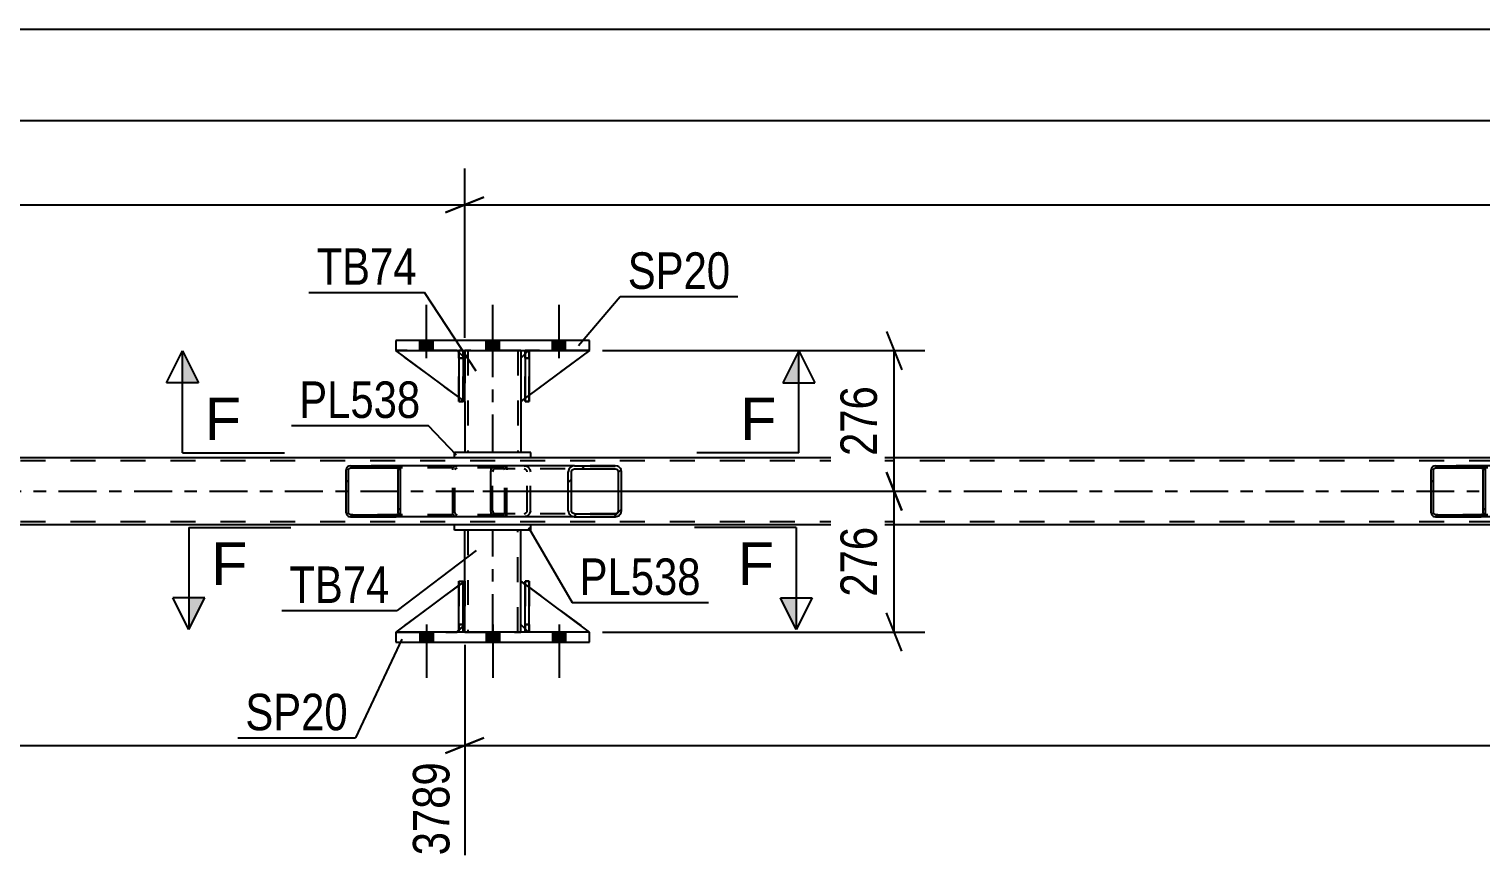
# Model space of a CAD drawing. Header units: millimetres. Extents: x 0 to 841, y 0 to 594.
# Drawn here: x 202.4 to 316.3, y 216.8 to 282.3 of the extents above; entities that cross this region are included whole.
import ezdxf

# ---------------------------------------------------------------- set-up
doc = ezdxf.new("R2010")
doc.units = ezdxf.units.MM
doc.linetypes.add('DXK_LINE_DOT2', pattern=[3.9198, 1.9599, -1.9599])
doc.linetypes.add('DXK_LINE_DOT3', pattern=[5.9187, 2.979, -0.9799, 0.9799, -0.9799])
doc.styles.add('Arial', font='ARIAL.TTF', dxfattribs={"height": 0.2})
doc.styles.add('Arial Narrow', font='ARIALN.TTF', dxfattribs={"height": 0.2})

# ---------------------------------------------------------------- blocks, each defined once
blk = doc.blocks.new('Part-814735391-2885 - 2738')
at = {"color": 7, "linetype": 'DXK_LINE_DOT2'}
for p, q in [((241.3, 256.42), (241.3, 257.02)), ((241.3, 257.02), (241.3, 257.02)), ((241.3, 257.02), (241.3, 253.02)), ((241.62, 257.02), (241.3, 257.02)), ((241.3, 253.02), (241.3, 256.42)), ((241.3, 256.42), (241.62, 256.42)), ((241.62, 256.42), (241.62, 257.02)), ((241.62, 253.02), (241.62, 257.02)), ((241.62, 256.42), (241.62, 253.02)), ((241.3, 253.02), (241.62, 253.02))]:
    blk.add_line(p, q, dxfattribs=at)
blk = doc.blocks.new('Part-814735391-2821 - 2738')
at = {"color": 2, "linetype": 'Continuous'}
for p, q in [((236.1, 238.61), (231.15, 234.94)), ((236.55, 238.94), (236.42, 238.85)), ((236.55, 235.54), (236.55, 238.94)), ((236.1, 235.1), (235.95, 234.94)), ((236.55, 235.54), (236.42, 235.42)), ((236.55, 235.54), (236.55, 235.54))]:
    blk.add_line(p, q, dxfattribs=at)
at = {"color": 7, "linetype": 'DXK_LINE_DOT2'}
for p, q in [((236.42, 238.85), (236.1, 238.61)), ((236.55, 235.54), (236.55, 238.94)), ((231.15, 234.94), (235.95, 234.94)), ((236.55, 235.54), (235.95, 234.94)), ((236.42, 235.42), (236.1, 235.1))]:
    blk.add_line(p, q, dxfattribs=at)
blk = doc.blocks.new('Part-814735391-2918 - 2738')
at = {"color": 2, "linetype": 'Continuous'}
for p, q in [((241.75, 249.02), (235.75, 249.02)), ((235.75, 248.62), (235.75, 249.02)), ((241.75, 248.62), (235.75, 248.62)), ((241.75, 248.62), (241.75, 249.02))]:
    blk.add_line(p, q, dxfattribs=at)
blk = doc.blocks.new('Part-814735391-2873 - 2738')
at = {"color": 2, "linetype": 'Continuous'}
for p, q in [((236.55, 238.94), (236.55, 242.94)), ((240.95, 238.94), (240.95, 242.94)), ((236.55, 234.94), (236.55, 235.54)), ((240.95, 234.94), (240.95, 235.54))]:
    blk.add_line(p, q, dxfattribs=at)
at = {"color": 7, "linetype": 'DXK_LINE_DOT2'}
for p, q in [((240.95, 242.94), (236.55, 242.94)), ((236.79, 242.94), (236.79, 234.94)), ((240.71, 234.94), (240.71, 242.94)), ((236.55, 235.54), (236.55, 238.94)), ((240.95, 235.54), (240.95, 238.94)), ((236.55, 234.94), (240.95, 234.94))]:
    blk.add_line(p, q, dxfattribs=at)
at = {"color": 7, "linetype": 'DXK_LINE_DOT3'}
blk.add_line((238.75, 234.94), (238.75, 242.94), dxfattribs=at)
blk = doc.blocks.new('Part-814735391-2868 - 2738')
at = {"color": 2, "linetype": 'Continuous'}
for p, q in [((241.75, 243.34), (235.75, 243.34)), ((235.75, 242.94), (235.75, 243.34)), ((241.75, 242.94), (235.75, 242.94)), ((241.75, 242.94), (241.75, 243.34))]:
    blk.add_line(p, q, dxfattribs=at)
blk = doc.blocks.new('Part-814735391-2823 - 2738')
at = {"color": 2, "linetype": 'Continuous'}
for p, q in [((241.3, 234.94), (241.3, 238.94)), ((241.3, 238.94), (241.62, 238.94)), ((241.62, 234.94), (241.62, 238.94)), ((241.3, 234.94), (241.3, 234.94)), ((241.62, 234.94), (241.3, 234.94))]:
    blk.add_line(p, q, dxfattribs=at)
at = {"color": 7, "linetype": 'DXK_LINE_DOT2'}
for p, q in [((241.3, 238.94), (241.3, 235.54)), ((241.62, 235.54), (241.62, 238.94)), ((241.3, 235.54), (241.3, 234.94)), ((241.3, 235.54), (241.62, 235.54)), ((241.62, 234.94), (241.62, 235.54)), ((241.62, 234.94), (241.62, 234.94))]:
    blk.add_line(p, q, dxfattribs=at)
blk = doc.blocks.new('Part-814735391-2818 - 2738')
at = {"color": 2, "linetype": 'Continuous'}
for p, q in [((240.95, 235.54), (240.95, 238.94)), ((241.3, 238.68), (240.95, 238.94)), ((246.35, 234.94), (241.62, 238.45)), ((241.3, 235.19), (240.95, 235.54))]:
    blk.add_line(p, q, dxfattribs=at)
at = {"color": 7, "linetype": 'DXK_LINE_DOT2'}
for p, q in [((241.62, 238.45), (241.3, 238.68)), ((241.55, 234.94), (241.3, 235.19)), ((246.35, 234.94), (241.55, 234.94)), ((246.35, 234.94), (246.35, 234.94)), ((246.35, 234.94), (246.35, 234.94))]:
    blk.add_line(p, q, dxfattribs=at)
blk = doc.blocks.new('Part-814735391-2883 - 2738')
at = {"color": 2, "linetype": 'Continuous'}
for p, q in [((231.15, 234.94), (231.15, 234.14)), ((246.35, 234.94), (231.15, 234.94)), ((246.35, 234.14), (246.35, 234.94)), ((231.15, 234.14), (246.35, 234.14))]:
    blk.add_line(p, q, dxfattribs=at)
blk = doc.blocks.new('Part-814735391-2819 - 2738')
at = {"color": 7, "linetype": 'DXK_LINE_DOT2'}
for p, q in [((240.95, 235.54), (240.95, 238.94)), ((240.95, 238.94), (246.35, 234.94)), ((241.55, 234.94), (240.95, 235.54)), ((246.35, 234.94), (241.55, 234.94))]:
    blk.add_line(p, q, dxfattribs=at)
blk = doc.blocks.new('Part-814735391-2820 - 2738')
at = {"color": 7, "linetype": 'DXK_LINE_DOT2'}
for p, q in [((236.1, 256.42), (236.1, 257.02)), ((236.1, 257.02), (236.1, 257.02)), ((236.1, 257.02), (236.1, 253.02)), ((236.42, 257.02), (236.1, 257.02)), ((236.1, 253.02), (236.1, 256.42)), ((236.1, 256.42), (236.42, 256.42)), ((236.42, 256.42), (236.42, 257.02)), ((236.42, 253.02), (236.42, 257.02)), ((236.42, 256.42), (236.42, 253.02)), ((236.1, 253.02), (236.42, 253.02))]:
    blk.add_line(p, q, dxfattribs=at)
blk = doc.blocks.new('Part-814735391-2822 - 2738')
at = {"color": 7, "linetype": 'DXK_LINE_DOT2'}
for p, q in [((236.55, 238.94), (231.15, 234.94)), ((236.55, 235.54), (236.55, 238.94)), ((236.55, 238.94), (236.55, 235.54)), ((231.15, 234.94), (235.95, 234.94)), ((235.95, 234.94), (236.55, 235.54)), ((236.55, 235.54), (235.95, 234.94)), ((236.55, 235.54), (236.55, 235.54))]:
    blk.add_line(p, q, dxfattribs=at)
blk = doc.blocks.new('Part-814735391-2825 - 2738')
at = {"color": 7, "linetype": 'DXK_LINE_DOT2'}
for p, q in [((241.62, 238.94), (241.3, 238.94)), ((241.3, 235.54), (241.3, 238.94)), ((241.3, 238.94), (241.3, 234.94)), ((241.62, 238.94), (241.62, 235.54)), ((241.62, 234.94), (241.62, 238.94)), ((241.62, 235.54), (241.3, 235.54)), ((241.3, 234.94), (241.3, 235.54)), ((241.62, 234.94), (241.3, 234.94)), ((241.62, 235.54), (241.62, 234.94)), ((241.62, 234.94), (241.62, 234.94))]:
    blk.add_line(p, q, dxfattribs=at)
blk = doc.blocks.new('Part-814735391-2891 - 2738')
at = {"color": 2, "linetype": 'Continuous'}
for p, q in [((236.55, 257.02), (236.55, 256.42)), ((240.95, 257.02), (240.95, 256.42)), ((236.55, 253.02), (236.55, 249.02)), ((240.95, 253.02), (240.95, 249.02))]:
    blk.add_line(p, q, dxfattribs=at)
at = {"color": 7, "linetype": 'DXK_LINE_DOT2'}
for p, q in [((240.95, 257.02), (236.55, 257.02)), ((236.55, 256.42), (236.55, 253.02)), ((236.79, 257.02), (236.79, 249.02)), ((240.71, 257.02), (240.71, 249.02)), ((240.95, 256.42), (240.95, 253.02)), ((240.95, 249.02), (236.55, 249.02))]:
    blk.add_line(p, q, dxfattribs=at)
at = {"color": 7, "linetype": 'DXK_LINE_DOT3'}
blk.add_line((238.75, 249.02), (238.75, 257.02), dxfattribs=at)
blk = doc.blocks.new('Part-814735391-2829 - 2738')
at = {"color": 2, "linetype": 'Continuous'}
for p, q in [((241.62, 257.02), (241.3, 257.02)), ((241.3, 257.02), (241.3, 253.02)), ((241.62, 257.02), (241.62, 257.02)), ((241.62, 257.02), (241.62, 253.02)), ((241.62, 253.02), (241.3, 253.02))]:
    blk.add_line(p, q, dxfattribs=at)
at = {"color": 7, "linetype": 'DXK_LINE_DOT2'}
for p, q in [((241.3, 256.42), (241.3, 257.02)), ((241.62, 256.42), (241.3, 256.42)), ((241.3, 256.42), (241.3, 253.02)), ((241.62, 256.42), (241.62, 257.02)), ((241.62, 257.02), (241.62, 257.02)), ((241.62, 253.02), (241.62, 256.42))]:
    blk.add_line(p, q, dxfattribs=at)
blk = doc.blocks.new('Part-814735391-2830 - 2738')
at = {"color": 7, "linetype": 'DXK_LINE_DOT2'}
for p, q in [((236.55, 253.02), (231.15, 257.02)), ((231.15, 257.02), (235.95, 257.02)), ((235.95, 257.02), (236.55, 256.42)), ((236.55, 256.42), (235.95, 257.02)), ((236.55, 256.42), (236.55, 253.02)), ((236.55, 256.42), (236.55, 256.42)), ((236.55, 256.42), (236.55, 253.02))]:
    blk.add_line(p, q, dxfattribs=at)
blk = doc.blocks.new('Part-814735391-2831 - 2738')
at = {"color": 2, "linetype": 'Continuous'}
for p, q in [((236.1, 253.36), (231.15, 257.02)), ((236.1, 256.87), (235.95, 257.02)), ((236.55, 256.42), (236.42, 256.55)), ((236.55, 256.42), (236.55, 256.42)), ((236.55, 253.02), (236.55, 256.42)), ((236.42, 253.12), (236.55, 253.02)), ((236.55, 253.02), (236.55, 253.02))]:
    blk.add_line(p, q, dxfattribs=at)
at = {"color": 7, "linetype": 'DXK_LINE_DOT2'}
for p, q in [((235.95, 257.02), (231.15, 257.02)), ((235.95, 257.02), (236.55, 256.42)), ((236.42, 256.55), (236.1, 256.87)), ((236.55, 256.42), (236.55, 253.02)), ((236.42, 253.12), (236.1, 253.36))]:
    blk.add_line(p, q, dxfattribs=at)
blk = doc.blocks.new('Part-814735391-2832 - 2738')
at = {"color": 7, "linetype": 'DXK_LINE_DOT2'}
for p, q in [((241.55, 257.02), (240.95, 256.42)), ((240.95, 253.02), (246.35, 257.02)), ((240.95, 256.42), (240.95, 253.02)), ((246.35, 257.02), (241.55, 257.02))]:
    blk.add_line(p, q, dxfattribs=at)
blk = doc.blocks.new('Part-814735391-2833 - 2738')
at = {"color": 2, "linetype": 'Continuous'}
for p, q in [((241.3, 256.78), (240.95, 256.42)), ((240.95, 256.42), (240.95, 253.02)), ((246.35, 257.02), (241.62, 253.52)), ((241.3, 253.29), (240.95, 253.02))]:
    blk.add_line(p, q, dxfattribs=at)
at = {"color": 7, "linetype": 'DXK_LINE_DOT2'}
for p, q in [((241.55, 257.02), (241.3, 256.78)), ((246.35, 257.02), (241.55, 257.02)), ((241.62, 253.52), (241.3, 253.29))]:
    blk.add_line(p, q, dxfattribs=at)
blk = doc.blocks.new('Part-814735391-2852 - 2738')
at = {"linetype": 'Continuous'}
h = blk.add_hatch(dxfattribs=at)
h.set_pattern_fill('', scale=0.7, style=0, pattern_type=0)
h.set_pattern_definition([(45, (316.622, 247.7872), (-1.57154, 1.57154), [])])
h.paths.add_polyline_path([(316.65, 247.66), (316.62, 247.79), (316.55, 247.89), (316.44, 247.96), (316.31, 247.98), (312.73, 247.98), (312.6, 247.96), (312.49, 247.89), (312.42, 247.79), (312.39, 247.66), (312.39, 244.3), (312.42, 244.18), (312.49, 244.08), (312.6, 244.01), (312.73, 243.98), (316.31, 243.98), (316.44, 244.01), (316.55, 244.08), (316.62, 244.18), (316.65, 244.3)])
h.paths.add_polyline_path([(316.46, 244.24), (316.43, 244.19), (316.37, 244.16), (316.31, 244.14), (312.73, 244.14), (312.67, 244.16), (312.61, 244.19), (312.57, 244.24), (312.56, 244.3), (312.56, 247.66), (312.57, 247.73), (312.61, 247.78), (312.67, 247.81), (312.73, 247.82), (316.31, 247.82), (316.37, 247.81), (316.43, 247.78), (316.46, 247.73), (316.48, 247.66), (316.48, 244.3)])
at = {"color": 2, "linetype": 'Continuous'}
for p, q in [((312.42, 247.79), (312.39, 247.66)), ((312.39, 244.3), (312.39, 247.66)), ((312.56, 247.66), (312.57, 247.73)), ((312.56, 244.3), (312.56, 247.66)), ((312.57, 247.73), (312.61, 247.78)), ((312.73, 247.98), (312.6, 247.96)), ((312.61, 247.78), (312.67, 247.81)), ((312.67, 247.81), (312.73, 247.82)), ((312.73, 247.98), (316.31, 247.98)), ((312.73, 247.82), (316.31, 247.82)), ((324.01, 247.98), (316.31, 247.98)), ((316.44, 247.96), (316.31, 247.98)), ((316.31, 247.82), (316.37, 247.81)), ((316.37, 247.81), (316.43, 247.78)), ((316.43, 247.78), (316.46, 247.73)), ((316.46, 247.73), (316.48, 247.66)), ((316.48, 244.3), (316.48, 247.66)), ((316.65, 247.66), (316.62, 247.79)), ((316.65, 244.3), (316.65, 247.66)), ((312.39, 244.3), (312.42, 244.18)), ((312.57, 244.24), (312.56, 244.3)), ((312.61, 244.19), (312.57, 244.24)), ((312.6, 244.01), (312.73, 243.98)), ((312.67, 244.16), (312.61, 244.19)), ((312.73, 244.14), (312.67, 244.16)), ((312.73, 244.14), (316.31, 244.14)), ((312.73, 243.98), (316.31, 243.98)), ((316.37, 244.16), (316.31, 244.14)), ((316.31, 243.98), (316.44, 244.01)), ((324.01, 243.98), (316.31, 243.98)), ((316.43, 244.19), (316.37, 244.16)), ((316.46, 244.24), (316.43, 244.19)), ((316.48, 244.3), (316.46, 244.24)), ((316.62, 244.18), (316.65, 244.3))]:
    blk.add_line(p, q, dxfattribs=at)
at = {"color": 7, "linetype": 'DXK_LINE_DOT2'}
for p, q in [((316.31, 247.98), (312.73, 247.98)), ((324.66, 247.82), (312.73, 247.82)), ((320.74, 247.66), (320.77, 247.79)), ((320.74, 244.3), (320.74, 247.66)), ((320.92, 247.73), (320.91, 247.66)), ((320.91, 244.3), (320.91, 247.66)), ((320.96, 247.78), (320.92, 247.73)), ((320.95, 247.96), (321.08, 247.98)), ((320.96, 247.78), (320.98, 247.79)), ((320.98, 247.79), (321.02, 247.81)), ((321.02, 247.81), (321.08, 247.82)), ((324.66, 247.98), (324.01, 247.98)), ((324.66, 247.98), (324.79, 247.96)), ((324.72, 247.81), (324.66, 247.82)), ((324.78, 247.78), (324.72, 247.81)), ((324.81, 247.73), (324.78, 247.78)), ((324.83, 247.66), (324.81, 247.73)), ((324.83, 244.3), (324.83, 247.66)), ((324.97, 247.79), (324.99, 247.69)), ((324.99, 247.69), (325, 247.66)), ((325, 244.3), (325, 247.66)), ((324.66, 244.14), (312.73, 244.14)), ((316.31, 243.98), (312.73, 243.98)), ((320.77, 244.18), (320.74, 244.3)), ((320.91, 244.3), (320.92, 244.24)), ((320.92, 244.24), (320.96, 244.19)), ((321.08, 243.98), (320.95, 244.01)), ((320.96, 244.19), (320.98, 244.18)), ((320.98, 244.18), (321.02, 244.16)), ((321.02, 244.16), (321.08, 244.14)), ((324.66, 243.98), (324.01, 243.98)), ((324.66, 244.14), (324.72, 244.16)), ((324.79, 244.01), (324.66, 243.98)), ((324.72, 244.16), (324.78, 244.19)), ((324.78, 244.19), (324.81, 244.24)), ((324.81, 244.24), (324.83, 244.3)), ((324.99, 244.28), (324.97, 244.18)), ((325, 244.3), (324.99, 244.28))]:
    blk.add_line(p, q, dxfattribs=at)
at = {"color": 2, "linetype": 'Continuous'}
for centre, start, end in [((312.72, 247.65), 110.7583, 155.68), ((316.32, 247.65), 24.32, 69.2417), ((312.72, 244.32), 204.32, 249.2417), ((316.32, 244.32), 290.7583, 335.68)]:
    blk.add_arc(centre, 0.331, start, end, dxfattribs=at)
at = {"color": 7, "linetype": 'DXK_LINE_DOT2'}
for centre, start, end in [((321.07, 247.65), 110.7583, 155.6801), ((324.67, 247.65), 24.3199, 69.2417), ((321.07, 244.32), 204.3199, 249.2417), ((324.67, 244.32), 290.7583, 335.6801)]:
    blk.add_arc(centre, 0.331, start, end, dxfattribs=at)
blk = doc.blocks.new('Part-814735391-2860 - 2738')
at = {"color": 2, "linetype": 'Continuous'}
for p, q in [((236.1, 234.94), (236.1, 238.94)), ((236.1, 238.94), (236.42, 238.94)), ((236.42, 234.94), (236.42, 238.94)), ((236.1, 234.94), (236.1, 234.94)), ((236.42, 234.94), (236.1, 234.94))]:
    blk.add_line(p, q, dxfattribs=at)
at = {"color": 7, "linetype": 'DXK_LINE_DOT2'}
for p, q in [((236.1, 238.94), (236.1, 235.54)), ((236.42, 235.54), (236.42, 238.94)), ((236.1, 235.54), (236.1, 234.94)), ((236.1, 235.54), (236.42, 235.54)), ((236.42, 234.94), (236.42, 235.54)), ((236.42, 234.94), (236.42, 234.94))]:
    blk.add_line(p, q, dxfattribs=at)
blk = doc.blocks.new('Part-814735391-2862 - 2738')
at = {"color": 7, "linetype": 'DXK_LINE_DOT2'}
for p, q in [((236.1, 238.94), (236.42, 238.94)), ((236.1, 235.54), (236.1, 238.94)), ((236.1, 238.94), (236.1, 234.94)), ((236.42, 238.94), (236.42, 235.54)), ((236.42, 234.94), (236.42, 238.85)), ((236.42, 235.54), (236.1, 235.54)), ((236.1, 234.94), (236.1, 235.54)), ((236.42, 234.94), (236.1, 234.94)), ((236.42, 235.54), (236.42, 234.94)), ((236.42, 234.94), (236.42, 234.94))]:
    blk.add_line(p, q, dxfattribs=at)
blk = doc.blocks.new('Part-814735391-2878 - 2738')
at = {"color": 2, "linetype": 'Continuous'}
for p, q in [((246.35, 257.82), (231.15, 257.82)), ((231.15, 257.82), (231.15, 257.02)), ((246.35, 257.02), (246.35, 257.82)), ((231.15, 257.02), (246.35, 257.02))]:
    blk.add_line(p, q, dxfattribs=at)
blk = doc.blocks.new('Part-814735391-2901 - 2738')
at = {"linetype": 'Continuous'}
h = blk.add_hatch(dxfattribs=at)
h.set_pattern_fill('', scale=0.7, style=0, pattern_type=0)
h.set_pattern_definition([(45, (231.4878, 247.7872), (-1.57154, 1.57154), [])])
h.paths.add_polyline_path([(231.51, 247.66), (231.49, 247.79), (231.41, 247.89), (231.3, 247.96), (231.17, 247.98), (227.6, 247.98), (227.47, 247.96), (227.36, 247.89), (227.28, 247.79), (227.26, 247.66), (227.26, 244.3), (227.28, 244.18), (227.36, 244.08), (227.47, 244.01), (227.6, 243.98), (231.17, 243.98), (231.3, 244.01), (231.41, 244.08), (231.49, 244.18), (231.51, 244.3)])
h.paths.add_polyline_path([(231.33, 244.24), (231.29, 244.19), (231.24, 244.16), (231.17, 244.14), (227.6, 244.14), (227.53, 244.16), (227.48, 244.19), (227.44, 244.24), (227.43, 244.3), (227.43, 247.66), (227.44, 247.73), (227.48, 247.78), (227.53, 247.81), (227.6, 247.82), (231.17, 247.82), (231.24, 247.81), (231.29, 247.78), (231.33, 247.73), (231.34, 247.66), (231.34, 244.3)])
at = {"color": 2, "linetype": 'Continuous'}
for p, q in [((227.28, 247.79), (227.26, 247.66)), ((227.26, 244.3), (227.26, 247.66)), ((227.43, 247.66), (227.44, 247.73)), ((227.43, 244.3), (227.43, 247.66)), ((227.44, 247.73), (227.48, 247.78)), ((227.6, 247.98), (227.47, 247.96)), ((227.48, 247.78), (227.53, 247.81)), ((227.53, 247.81), (227.6, 247.82)), ((227.6, 247.98), (231.17, 247.98)), ((227.6, 247.82), (231.17, 247.82)), ((238.87, 247.98), (231.17, 247.98)), ((231.3, 247.96), (231.17, 247.98)), ((231.17, 247.82), (231.24, 247.81)), ((231.24, 247.81), (231.29, 247.78)), ((231.29, 247.78), (231.33, 247.73)), ((231.33, 247.73), (231.34, 247.66)), ((231.34, 244.3), (231.34, 247.66)), ((231.51, 247.66), (231.49, 247.79)), ((231.51, 244.3), (231.51, 247.66)), ((227.26, 244.3), (227.28, 244.18)), ((227.44, 244.24), (227.43, 244.3)), ((227.48, 244.19), (227.44, 244.24)), ((227.47, 244.01), (227.6, 243.98)), ((227.53, 244.16), (227.48, 244.19)), ((227.6, 244.14), (227.53, 244.16)), ((227.6, 244.14), (231.17, 244.14)), ((227.6, 243.98), (231.17, 243.98)), ((231.24, 244.16), (231.17, 244.14)), ((231.17, 243.98), (231.3, 244.01)), ((238.87, 243.98), (231.17, 243.98)), ((231.29, 244.19), (231.24, 244.16)), ((231.33, 244.24), (231.29, 244.19)), ((231.34, 244.3), (231.33, 244.24)), ((231.49, 244.18), (231.51, 244.3))]:
    blk.add_line(p, q, dxfattribs=at)
at = {"color": 7, "linetype": 'DXK_LINE_DOT2'}
for p, q in [((231.17, 247.98), (227.6, 247.98)), ((239.52, 247.82), (227.6, 247.82)), ((235.61, 247.66), (235.63, 247.79)), ((235.61, 244.3), (235.61, 247.66)), ((235.79, 247.73), (235.78, 247.66)), ((235.78, 244.3), (235.78, 247.66)), ((235.83, 247.78), (235.79, 247.73)), ((235.82, 247.96), (235.95, 247.98)), ((235.83, 247.78), (235.84, 247.79)), ((235.84, 247.79), (235.88, 247.81)), ((235.88, 247.81), (235.95, 247.82)), ((239.52, 247.98), (238.87, 247.98)), ((239.52, 247.98), (239.65, 247.96)), ((239.59, 247.81), (239.52, 247.82)), ((239.64, 247.78), (239.59, 247.81)), ((239.68, 247.73), (239.64, 247.78)), ((239.69, 247.66), (239.68, 247.73)), ((239.69, 244.3), (239.69, 247.66)), ((239.84, 247.79), (239.86, 247.69)), ((239.86, 247.69), (239.86, 247.66)), ((239.86, 244.3), (239.86, 247.66)), ((239.52, 244.14), (227.6, 244.14)), ((231.17, 243.98), (227.6, 243.98)), ((235.63, 244.18), (235.61, 244.3)), ((235.78, 244.3), (235.79, 244.24)), ((235.79, 244.24), (235.83, 244.19)), ((235.95, 243.98), (235.82, 244.01)), ((235.83, 244.19), (235.84, 244.18)), ((235.84, 244.18), (235.88, 244.16)), ((235.88, 244.16), (235.95, 244.14)), ((239.52, 243.98), (238.87, 243.98)), ((239.52, 244.14), (239.59, 244.16)), ((239.65, 244.01), (239.52, 243.98)), ((239.59, 244.16), (239.64, 244.19)), ((239.64, 244.19), (239.68, 244.24)), ((239.68, 244.24), (239.69, 244.3)), ((239.86, 244.28), (239.84, 244.18)), ((239.86, 244.3), (239.86, 244.28))]:
    blk.add_line(p, q, dxfattribs=at)
at = {"color": 2, "linetype": 'Continuous'}
for centre, start, end in [((227.58, 247.65), 110.7583, 155.68), ((231.19, 247.65), 24.32, 69.2417), ((227.58, 244.32), 204.32, 249.2417), ((231.19, 244.32), 290.7583, 335.68)]:
    blk.add_arc(centre, 0.331, start, end, dxfattribs=at)
at = {"color": 7, "linetype": 'DXK_LINE_DOT2'}
for centre, start, end in [((235.93, 247.65), 110.7583, 155.6801), ((239.54, 247.65), 24.3199, 69.2417), ((235.93, 244.32), 204.3199, 249.2417), ((239.54, 244.32), 290.7583, 335.6801)]:
    blk.add_arc(centre, 0.331, start, end, dxfattribs=at)
blk = doc.blocks.new('Part-814735391-2902 - 2738')
at = {"linetype": 'Continuous'}
h = blk.add_hatch(dxfattribs=at)
h.set_pattern_fill('', scale=0.7, style=0, pattern_type=0)
h.set_pattern_definition([(45, (248.8201, 247.6884), (-1.57154, 1.57154), [])])
h.paths.add_polyline_path([(248.86, 247.5), (248.82, 247.69), (248.71, 247.84), (248.55, 247.95), (248.36, 247.98), (245.17, 247.98), (244.98, 247.95), (244.82, 247.84), (244.71, 247.69), (244.67, 247.5), (244.67, 244.46), (244.71, 244.28), (244.82, 244.13), (244.98, 244.02), (245.17, 243.98), (248.36, 243.98), (248.55, 244.02), (248.71, 244.13), (248.82, 244.28), (248.86, 244.46)])
h.paths.add_polyline_path([(248.59, 244.37), (248.53, 244.3), (248.45, 244.24), (248.36, 244.22), (245.17, 244.22), (245.08, 244.24), (244.99, 244.3), (244.94, 244.37), (244.92, 244.46), (244.92, 247.5), (244.94, 247.6), (244.99, 247.67), (245.08, 247.73), (245.17, 247.74), (248.36, 247.74), (248.45, 247.73), (248.53, 247.67), (248.59, 247.6), (248.61, 247.5), (248.61, 244.46)])
at = {"color": 2, "linetype": 'Continuous'}
for p, q in [((238.6, 247.5), (238.62, 247.69)), ((238.6, 244.46), (238.6, 247.5)), ((238.62, 247.69), (238.68, 247.84)), ((238.68, 247.84), (238.77, 247.95)), ((238.77, 247.95), (238.87, 247.98)), ((245.17, 247.98), (238.87, 247.98)), ((244.71, 247.69), (244.67, 247.5)), ((244.67, 244.46), (244.67, 247.5)), ((244.92, 247.5), (244.94, 247.6)), ((244.92, 244.46), (244.92, 247.5)), ((244.94, 247.6), (244.99, 247.67)), ((245.17, 247.98), (244.98, 247.95)), ((244.99, 247.67), (245.08, 247.73)), ((245.08, 247.73), (245.17, 247.74)), ((245.17, 247.98), (248.36, 247.98)), ((245.17, 247.74), (248.36, 247.74)), ((248.55, 247.95), (248.36, 247.98)), ((248.36, 247.74), (248.45, 247.73)), ((248.45, 247.73), (248.53, 247.67)), ((248.53, 247.67), (248.59, 247.6)), ((248.59, 247.6), (248.61, 247.5)), ((248.61, 244.46), (248.61, 247.5)), ((248.86, 247.5), (248.82, 247.69)), ((248.86, 244.46), (248.86, 247.5)), ((238.62, 244.28), (238.6, 244.46)), ((238.68, 244.13), (238.62, 244.28)), ((238.77, 244.02), (238.68, 244.13)), ((238.87, 243.98), (238.77, 244.02)), ((245.17, 243.98), (238.87, 243.98)), ((244.67, 244.46), (244.71, 244.28)), ((244.94, 244.37), (244.92, 244.46)), ((244.99, 244.3), (244.94, 244.37)), ((244.98, 244.02), (245.17, 243.98)), ((245.08, 244.24), (244.99, 244.3)), ((245.17, 244.22), (245.08, 244.24)), ((245.17, 244.22), (248.36, 244.22)), ((245.17, 243.98), (248.36, 243.98)), ((248.45, 244.24), (248.36, 244.22)), ((248.36, 243.98), (248.55, 244.02)), ((248.53, 244.3), (248.45, 244.24)), ((248.59, 244.37), (248.53, 244.3)), ((248.61, 244.46), (248.59, 244.37)), ((248.82, 244.28), (248.86, 244.46))]:
    blk.add_line(p, q, dxfattribs=at)
at = {"color": 7, "linetype": 'DXK_LINE_DOT2'}
for p, q in [((238.75, 247.6), (238.74, 247.5)), ((238.74, 244.46), (238.74, 247.5)), ((238.78, 247.67), (238.75, 247.6)), ((238.82, 247.73), (238.78, 247.67)), ((238.87, 247.74), (238.82, 247.73)), ((248.36, 247.74), (238.87, 247.74)), ((239.86, 247.74), (239.86, 247.98)), ((241.21, 247.98), (241.4, 247.95)), ((241.3, 247.73), (241.21, 247.74)), ((241.38, 247.67), (241.3, 247.73)), ((241.44, 247.6), (241.38, 247.67)), ((241.46, 247.5), (241.44, 247.6)), ((241.46, 244.46), (241.46, 247.5)), ((241.67, 247.69), (241.71, 247.5)), ((241.71, 244.46), (241.71, 247.5)), ((248.36, 247.98), (245.17, 247.98)), ((238.74, 244.46), (238.75, 244.37)), ((238.75, 244.37), (238.78, 244.3)), ((238.78, 244.3), (238.82, 244.24)), ((238.82, 244.24), (238.87, 244.22)), ((248.36, 244.22), (238.87, 244.22)), ((239.86, 243.98), (239.86, 244.22)), ((241.21, 244.22), (241.3, 244.24)), ((241.4, 244.02), (241.21, 243.98)), ((241.3, 244.24), (241.38, 244.3)), ((241.38, 244.3), (241.44, 244.37)), ((241.44, 244.37), (241.46, 244.46)), ((241.71, 244.46), (241.67, 244.28)), ((248.36, 243.98), (245.17, 243.98))]:
    blk.add_line(p, q, dxfattribs=at)
for centre, start, end in [((241.22, 247.49), 23.8494, 68.8059), ((241.22, 244.48), 291.1941, 336.1506)]:
    blk.add_arc(centre, 0.492, start, end, dxfattribs=at)
at = {"color": 2, "linetype": 'Continuous'}
for centre, start, end in [((245.16, 247.49), 111.1941, 156.1506), ((248.37, 247.49), 23.8494, 68.8059), ((245.16, 244.48), 203.8494, 248.8059), ((248.37, 244.48), 291.1941, 336.1506)]:
    blk.add_arc(centre, 0.492, start, end, dxfattribs=at)
blk = doc.blocks.new('Part-814735391-2907 - 2738')
at = {"color": 2, "linetype": 'Continuous'}
for p, q in [((236.42, 257.02), (236.1, 257.02)), ((236.1, 257.02), (236.1, 253.02)), ((236.42, 257.02), (236.42, 257.02)), ((236.42, 257.02), (236.42, 253.02)), ((236.42, 253.02), (236.1, 253.02))]:
    blk.add_line(p, q, dxfattribs=at)
at = {"color": 7, "linetype": 'DXK_LINE_DOT2'}
for p, q in [((236.1, 256.42), (236.1, 257.02)), ((236.42, 256.42), (236.1, 256.42)), ((236.1, 256.42), (236.1, 253.02)), ((236.42, 256.42), (236.42, 257.02)), ((236.42, 257.02), (236.42, 257.02)), ((236.42, 253.02), (236.42, 256.42))]:
    blk.add_line(p, q, dxfattribs=at)
blk = doc.blocks.new('Part-814735391-2967 - 2738')
at = {"color": 2, "linetype": 'Continuous'}
for p, q in [((235.75, 248.62), (98.15, 248.62)), ((491.15, 248.62), (241.75, 248.62)), ((235.75, 243.34), (98.15, 243.34)), ((491.15, 243.34), (241.75, 243.34))]:
    blk.add_line(p, q, dxfattribs=at)
at = {"color": 7, "linetype": 'DXK_LINE_DOT2'}
for p, q in [((760.27, 248.38), (98.15, 248.38)), ((241.75, 248.62), (235.75, 248.62)), ((760.27, 243.58), (98.15, 243.58)), ((241.75, 243.34), (235.75, 243.34))]:
    blk.add_line(p, q, dxfattribs=at)
at = {"color": 7, "linetype": 'DXK_LINE_DOT3'}
blk.add_line((98.15, 245.98), (760.27, 245.98), dxfattribs=at)
blk = doc.blocks.new('Bolt-814735391-3017 - 2738')
at = {"linetype": 'Continuous'}
for points in [[(233.03, 257.02), (234.07, 257.02), (234.07, 257.82), (233.03, 257.82)], [(233.03, 257.02), (234.07, 257.02), (234.07, 257.82), (233.03, 257.82)], [(233.03, 257.02), (234.07, 257.02), (234.07, 257.82), (233.03, 257.82)], [(238.23, 257.02), (239.27, 257.02), (239.27, 257.82), (238.23, 257.82)], [(238.23, 257.02), (239.27, 257.02), (239.27, 257.82), (238.23, 257.82)], [(243.43, 257.02), (244.47, 257.02), (244.47, 257.82), (243.43, 257.82)], [(243.43, 257.02), (244.47, 257.02), (244.47, 257.82), (243.43, 257.82)], [(243.43, 257.02), (244.47, 257.02), (244.47, 257.82), (243.43, 257.82)]]:
    blk.add_hatch(color=1, dxfattribs=at).paths.add_polyline_path(points)
at = {"color": 1, "linetype": 'Continuous'}
for p, q in [((233.55, 256.42), (233.55, 260.62)), ((233.55, 256.42), (233.55, 260.62)), ((233.55, 256.42), (233.55, 260.62)), ((238.75, 256.42), (238.75, 260.62)), ((238.75, 256.42), (238.75, 260.62)), ((243.95, 256.42), (243.95, 260.62)), ((243.95, 256.42), (243.95, 260.62)), ((243.95, 256.42), (243.95, 260.62)), ((233.03, 257.02), (233.03, 257.82)), ((233.03, 257.02), (233.03, 257.82)), ((233.03, 257.02), (233.03, 257.82)), ((234.07, 257.02), (234.07, 257.82)), ((234.07, 257.02), (234.07, 257.82)), ((234.07, 257.02), (234.07, 257.82)), ((238.23, 257.02), (238.23, 257.82)), ((238.23, 257.02), (238.23, 257.82)), ((239.27, 257.02), (239.27, 257.82)), ((239.27, 257.02), (239.27, 257.82)), ((243.43, 257.02), (243.43, 257.82)), ((243.43, 257.02), (243.43, 257.82)), ((243.43, 257.02), (243.43, 257.82)), ((244.47, 257.02), (244.47, 257.82)), ((244.47, 257.02), (244.47, 257.82)), ((244.47, 257.02), (244.47, 257.82))]:
    blk.add_line(p, q, dxfattribs=at)
blk = doc.blocks.new('Bolt-814735391-3018 - 2738')
at = {"linetype": 'Continuous'}
for points in [[(234.07, 234.94), (233.03, 234.94), (233.03, 234.14), (234.07, 234.14)], [(234.07, 234.94), (233.03, 234.94), (233.03, 234.14), (234.07, 234.14)], [(234.07, 234.94), (233.03, 234.94), (233.03, 234.14), (234.07, 234.14)], [(239.27, 234.94), (238.23, 234.94), (238.23, 234.14), (239.27, 234.14)], [(239.27, 234.94), (238.23, 234.94), (238.23, 234.14), (239.27, 234.14)], [(244.47, 234.94), (243.43, 234.94), (243.43, 234.14), (244.47, 234.14)], [(244.47, 234.94), (243.43, 234.94), (243.43, 234.14), (244.47, 234.14)], [(244.47, 234.94), (243.43, 234.94), (243.43, 234.14), (244.47, 234.14)]]:
    blk.add_hatch(color=1, dxfattribs=at).paths.add_polyline_path(points)
at = {"color": 1, "linetype": 'Continuous'}
for p, q in [((233.03, 234.94), (233.03, 234.14)), ((233.03, 234.94), (233.03, 234.14)), ((233.03, 234.94), (233.03, 234.14)), ((233.55, 235.54), (233.55, 231.34)), ((233.55, 235.54), (233.55, 231.34)), ((233.55, 235.54), (233.55, 231.34)), ((234.07, 234.94), (234.07, 234.14)), ((234.07, 234.94), (234.07, 234.14)), ((234.07, 234.94), (234.07, 234.14)), ((238.23, 234.94), (238.23, 234.14)), ((238.23, 234.94), (238.23, 234.14)), ((238.75, 235.54), (238.75, 231.34)), ((238.75, 235.54), (238.75, 231.34)), ((239.27, 234.94), (239.27, 234.14)), ((239.27, 234.94), (239.27, 234.14)), ((243.43, 234.94), (243.43, 234.14)), ((243.43, 234.94), (243.43, 234.14)), ((243.43, 234.94), (243.43, 234.14)), ((243.95, 235.54), (243.95, 231.34)), ((243.95, 235.54), (243.95, 231.34)), ((243.95, 235.54), (243.95, 231.34)), ((244.47, 234.94), (244.47, 234.14)), ((244.47, 234.94), (244.47, 234.14)), ((244.47, 234.94), (244.47, 234.14))]:
    blk.add_line(p, q, dxfattribs=at)
blk = doc.blocks.new('StraightDimension-814735391-12200 - 2738')
at = {"color": 7, "linetype": 'Continuous'}
for p, q in [((236.55, 233.94), (236.55, 217.42)), ((87.93, 226.03), (236.55, 226.03)), ((235.05, 225.43), (238.05, 226.63))]:
    blk.add_line(p, q, dxfattribs=at)
at = {"color": 0, "linetype": 'Continuous'}
blk.add_wipeout([(235.95, 225.33), (231.75, 225.33), (231.75, 216.82), (235.95, 216.82)], dxfattribs=at)
at = {"color": 3, "linetype": 'Continuous', "style": 'Arial Narrow'}
blk.add_text('3789', height=2.863, rotation=90.0002, dxfattribs=at).set_placement((235.35, 217.42))
blk = doc.blocks.new('StraightDimension-814735391-3036 - 2738')
at = {"color": 7, "linetype": 'Continuous'}
for p, q in [((269.65, 247.48), (270.85, 244.48)), ((237.97, 245.98), (272.65, 245.98)), ((270.25, 234.94), (270.25, 245.98)), ((270.85, 233.44), (269.65, 236.44)), ((247.35, 234.94), (272.65, 234.94))]:
    blk.add_line(p, q, dxfattribs=at)
at = {"color": 0}
blk.add_wipeout([(269.5, 243.81), (265.3, 243.81), (265.3, 237.12), (269.5, 237.12)], dxfattribs=at)
at = {"color": 3, "style": 'Arial Narrow'}
blk.add_text('276', height=2.863, rotation=90.0002, dxfattribs=at).set_placement((268.9, 237.72))
blk = doc.blocks.new('StraightDimension-814735391-3064 - 2738')
at = {"color": 7, "linetype": 'Continuous'}
for p, q in [((269.65, 258.52), (270.85, 255.52)), ((247.35, 257.02), (272.65, 257.02)), ((270.25, 245.98), (270.25, 257.02)), ((270.85, 244.48), (269.65, 247.48)), ((237.97, 245.98), (272.65, 245.98))]:
    blk.add_line(p, q, dxfattribs=at)
at = {"color": 0}
blk.add_wipeout([(269.5, 254.85), (265.3, 254.85), (265.3, 248.16), (269.5, 248.16)], dxfattribs=at)
at = {"color": 3, "style": 'Arial Narrow'}
blk.add_text('276', height=2.863, rotation=90.0002, dxfattribs=at).set_placement((268.9, 248.76))
blk = doc.blocks.new('StraightDimension-814735391-3133 - 2738')
at = {"color": 7, "linetype": 'Continuous'}
for p, q in [((236.55, 258.02), (236.55, 271.32)), ((235.05, 267.87), (238.05, 269.07)), ((87.93, 268.47), (236.55, 268.47))]:
    blk.add_line(p, q, dxfattribs=at)
blk = doc.blocks.new('StraightDimension-814735391-3137 - 2738')
at = {"color": 7, "linetype": 'Continuous'}
for p, q in [((236.55, 258.02), (236.55, 271.32)), ((238.05, 269.07), (235.05, 267.87)), ((236.55, 268.47), (491.95, 268.47))]:
    blk.add_line(p, q, dxfattribs=at)
blk = doc.blocks.new('StraightDimension-814735391-3152 - 2738')
at = {"color": 7, "linetype": 'Continuous'}
blk.add_line((87.29, 282.26), (771.13, 282.26), dxfattribs=at)
blk = doc.blocks.new('StraightDimension-814735391-7491 - 2738')
at = {"color": 7, "linetype": 'Continuous'}
blk.add_line((87.93, 275.07), (770.49, 275.07), dxfattribs=at)
blk = doc.blocks.new('StraightDimension-814735391-12199 - 2738')
at = {"color": 7, "linetype": 'Continuous'}
for p, q in [((236.55, 233.94), (236.55, 217.42)), ((238.05, 226.63), (235.05, 225.43)), ((236.55, 226.03), (491.95, 226.03))]:
    blk.add_line(p, q, dxfattribs=at)
blk = doc.blocks.new('Mark-814735391-2869 - 2738')
at = {"color": 30, "linetype": 'Continuous'}
for p in [(237.44, 241.33), (222.19, 236.62)]:
    blk.add_line(p, (231.25, 236.62), dxfattribs=at)
at = {"color": 0}
blk.add_wipeout([(230.65, 237.22), (230.65, 240.22), (222.79, 240.22), (222.79, 237.22)], dxfattribs=at)
blk.add_wipeout([(230.65, 237.22), (230.65, 240.22), (222.79, 240.22), (222.79, 237.22)], dxfattribs=at)
at = {"color": 3, "style": 'Arial Narrow'}
blk.add_text('TB74', height=2.863, dxfattribs=at).set_placement((222.79, 237.22))
blk = doc.blocks.new('Mark-814735391-2887 - 2738')
at = {"color": 30, "linetype": 'Continuous'}
for p in [(224.33, 261.59), (237.44, 255.41)]:
    blk.add_line(p, (233.39, 261.59), dxfattribs=at)
at = {"color": 0}
blk.add_wipeout([(232.79, 262.19), (232.79, 265.19), (224.93, 265.19), (224.93, 262.19)], dxfattribs=at)
blk.add_wipeout([(232.79, 262.19), (232.79, 265.19), (224.93, 265.19), (224.93, 262.19)], dxfattribs=at)
at = {"color": 3, "style": 'Arial Narrow'}
blk.add_text('TB74', height=2.863, dxfattribs=at).set_placement((224.93, 262.19))
blk = doc.blocks.new('SectionMark-814735391-3252 - 2738')
at = {"linetype": 'Continuous'}
for points in [[(214.91, 237.63), (216.16, 237.63), (214.91, 235.13)], [(261.32, 237.63), (262.57, 237.63), (262.57, 235.13)]]:
    blk.add_hatch(color=6, dxfattribs=at).paths.add_polyline_path(points)
at = {"color": 6, "linetype": 'Continuous'}
for p, q in [((214.91, 243.13), (222.91, 243.13)), ((214.91, 243.13), (214.91, 235.13)), ((262.57, 243.13), (254.57, 243.13)), ((262.57, 243.13), (262.57, 235.13)), ((214.91, 235.13), (213.66, 237.63)), ((216.16, 237.63), (213.66, 237.63)), ((214.91, 235.13), (216.16, 237.63)), ((261.32, 237.63), (263.82, 237.63)), ((262.57, 235.13), (261.32, 237.63)), ((263.82, 237.63), (262.57, 235.13))]:
    blk.add_line(p, q, dxfattribs=at)
at = {"color": 0, "linetype": 'Continuous'}
for points in [[(219.51, 238.63), (219.51, 242.13), (216.66, 242.13), (216.66, 238.63)], [(260.82, 238.63), (260.82, 242.13), (257.97, 242.13), (257.97, 238.63)]]:
    blk.add_wipeout(points, dxfattribs=at)
at = {"color": 3, "linetype": 'Continuous', "style": 'Arial'}
for p in [(216.66, 238.63), (257.97, 238.63)]:
    blk.add_text('F', height=3.34, dxfattribs=at).set_placement(p)
blk = doc.blocks.new('Mark-814735391-2864 - 2738')
at = {"color": 30, "linetype": 'Continuous'}
for p, q in [((241.55, 243.14), (244.97, 237.25)), ((244.97, 237.25), (255.68, 237.25))]:
    blk.add_line(p, q, dxfattribs=at)
at = {"color": 0}
blk.add_wipeout([(255.08, 237.85), (255.08, 240.85), (245.57, 240.85), (245.57, 237.85)], dxfattribs=at)
blk.add_wipeout([(255.08, 237.85), (255.08, 240.85), (245.57, 240.85), (245.57, 237.85)], dxfattribs=at)
at = {"color": 3, "style": 'Arial Narrow'}
blk.add_text('PL538', height=2.863, dxfattribs=at).set_placement((245.57, 237.85))
blk = doc.blocks.new('Mark-814735391-2874 - 2738')
at = {"color": 30, "linetype": 'Continuous'}
for p, q in [((245.49, 257.42), (248.75, 261.27)), ((248.75, 261.27), (257.99, 261.27))]:
    blk.add_line(p, q, dxfattribs=at)
at = {"color": 0}
blk.add_wipeout([(257.39, 261.87), (257.39, 264.87), (249.35, 264.87), (249.35, 261.87)], dxfattribs=at)
blk.add_wipeout([(257.39, 261.87), (257.39, 264.87), (249.35, 264.87), (249.35, 261.87)], dxfattribs=at)
at = {"color": 3, "style": 'Arial Narrow'}
blk.add_text('SP20', height=2.863, dxfattribs=at).set_placement((249.35, 261.87))
blk = doc.blocks.new('Mark-814735391-2879 - 2738')
at = {"color": 30, "linetype": 'Continuous'}
for p in [(231.61, 234.39), (218.74, 226.63)]:
    blk.add_line(p, (227.98, 226.63), dxfattribs=at)
at = {"color": 0}
blk.add_wipeout([(227.38, 227.23), (227.38, 230.23), (219.34, 230.23), (219.34, 227.23)], dxfattribs=at)
blk.add_wipeout([(227.38, 227.23), (227.38, 230.23), (219.34, 230.23), (219.34, 227.23)], dxfattribs=at)
at = {"color": 3, "style": 'Arial Narrow'}
blk.add_text('SP20', height=2.863, dxfattribs=at).set_placement((219.34, 227.23))
blk = doc.blocks.new('Mark-814735391-2914 - 2738')
at = {"color": 30, "linetype": 'Continuous'}
for p in [(222.97, 251.14), (235.91, 248.83)]:
    blk.add_line(p, (233.68, 251.14), dxfattribs=at)
at = {"color": 0}
blk.add_wipeout([(233.08, 251.74), (233.08, 254.74), (223.57, 254.74), (223.57, 251.74)], dxfattribs=at)
blk.add_wipeout([(233.08, 251.74), (233.08, 254.74), (223.57, 254.74), (223.57, 251.74)], dxfattribs=at)
at = {"color": 3, "style": 'Arial Narrow'}
blk.add_text('PL538', height=2.863, dxfattribs=at).set_placement((223.57, 251.74))
blk = doc.blocks.new('SectionMark-814735391-3256 - 2738')
at = {"linetype": 'Continuous'}
for points in [[(215.65, 254.5), (214.4, 254.5), (214.4, 257)], [(262.77, 254.5), (261.52, 254.5), (262.77, 257)]]:
    blk.add_hatch(color=6, dxfattribs=at).paths.add_polyline_path(points)
at = {"color": 6, "linetype": 'Continuous'}
for p, q in [((213.15, 254.5), (214.4, 257)), ((214.4, 249), (214.4, 257)), ((214.4, 257), (215.65, 254.5)), ((262.77, 257), (261.52, 254.5)), ((262.77, 249), (262.77, 257)), ((262.77, 257), (264.02, 254.5)), ((215.65, 254.5), (213.15, 254.5)), ((261.52, 254.5), (264.02, 254.5)), ((214.4, 249), (222.4, 249)), ((262.77, 249), (254.77, 249))]:
    blk.add_line(p, q, dxfattribs=at)
at = {"color": 0, "linetype": 'Continuous'}
for points in [[(219, 250), (219, 253.5), (216.15, 253.5), (216.15, 250)], [(261.02, 250), (261.02, 253.5), (258.17, 253.5), (258.17, 250)]]:
    blk.add_wipeout(points, dxfattribs=at)
at = {"color": 3, "linetype": 'Continuous', "style": 'Arial'}
for p in [(216.15, 250), (258.17, 250)]:
    blk.add_text('F', height=3.34, dxfattribs=at).set_placement(p)

msp = doc.modelspace()

# ---------------------------------------------------------------- block references
for name in ['Bolt-814735391-3017 - 2738', 'Part-814735391-2878 - 2738', 'Part-814735391-2830 - 2738', 'Part-814735391-2831 - 2738', 'Part-814735391-2820 - 2738', 'Part-814735391-2907 - 2738', 'Part-814735391-2891 - 2738', 'Part-814735391-2832 - 2738', 'Part-814735391-2833 - 2738', 'Part-814735391-2885 - 2738', 'Part-814735391-2829 - 2738', 'Part-814735391-2967 - 2738', 'Part-814735391-2918 - 2738', 'Part-814735391-2901 - 2738', 'Part-814735391-2902 - 2738', 'Part-814735391-2852 - 2738', 'Part-814735391-2868 - 2738', 'Part-814735391-2873 - 2738', 'Part-814735391-2821 - 2738', 'Part-814735391-2822 - 2738', 'Part-814735391-2860 - 2738', 'Part-814735391-2862 - 2738', 'Part-814735391-2818 - 2738', 'Part-814735391-2819 - 2738', 'Part-814735391-2823 - 2738', 'Part-814735391-2825 - 2738', 'Part-814735391-2883 - 2738', 'Bolt-814735391-3018 - 2738']:
    msp.add_blockref(name, (0, 0))

# ---------------------------------------------------------------- next in the draw order: block references
msp.add_blockref('StraightDimension-814735391-12200 - 2738', (0, 0))

# ---------------------------------------------------------------- next in the draw order: block references
for name in ['StraightDimension-814735391-3036 - 2738', 'Mark-814735391-2879 - 2738']:
    msp.add_blockref(name, (0, 0))

# ---------------------------------------------------------------- next in the draw order: block references
for name in ['StraightDimension-814735391-3064 - 2738', 'Mark-814735391-2869 - 2738', 'StraightDimension-814735391-12199 - 2738']:
    msp.add_blockref(name, (0, 0))

# ---------------------------------------------------------------- next in the draw order: block references
for name in ['StraightDimension-814735391-3133 - 2738', 'SectionMark-814735391-3252 - 2738']:
    msp.add_blockref(name, (0, 0))

# ---------------------------------------------------------------- next in the draw order: block references
for name in ['StraightDimension-814735391-3137 - 2738', 'Mark-814735391-2864 - 2738']:
    msp.add_blockref(name, (0, 0))

# ---------------------------------------------------------------- next in the draw order: block references
msp.add_blockref('StraightDimension-814735391-3152 - 2738', (0, 0))

# ---------------------------------------------------------------- next in the draw order: block references
msp.add_blockref('StraightDimension-814735391-7491 - 2738', (0, 0))

# ---------------------------------------------------------------- next in the draw order: block references
for name in ['Mark-814735391-2887 - 2738', 'Mark-814735391-2874 - 2738', 'Mark-814735391-2914 - 2738']:
    msp.add_blockref(name, (0, 0))

# ---------------------------------------------------------------- next in the draw order: block references
msp.add_blockref('SectionMark-814735391-3256 - 2738', (0, 0))

doc.saveas('drawing.dxf')
